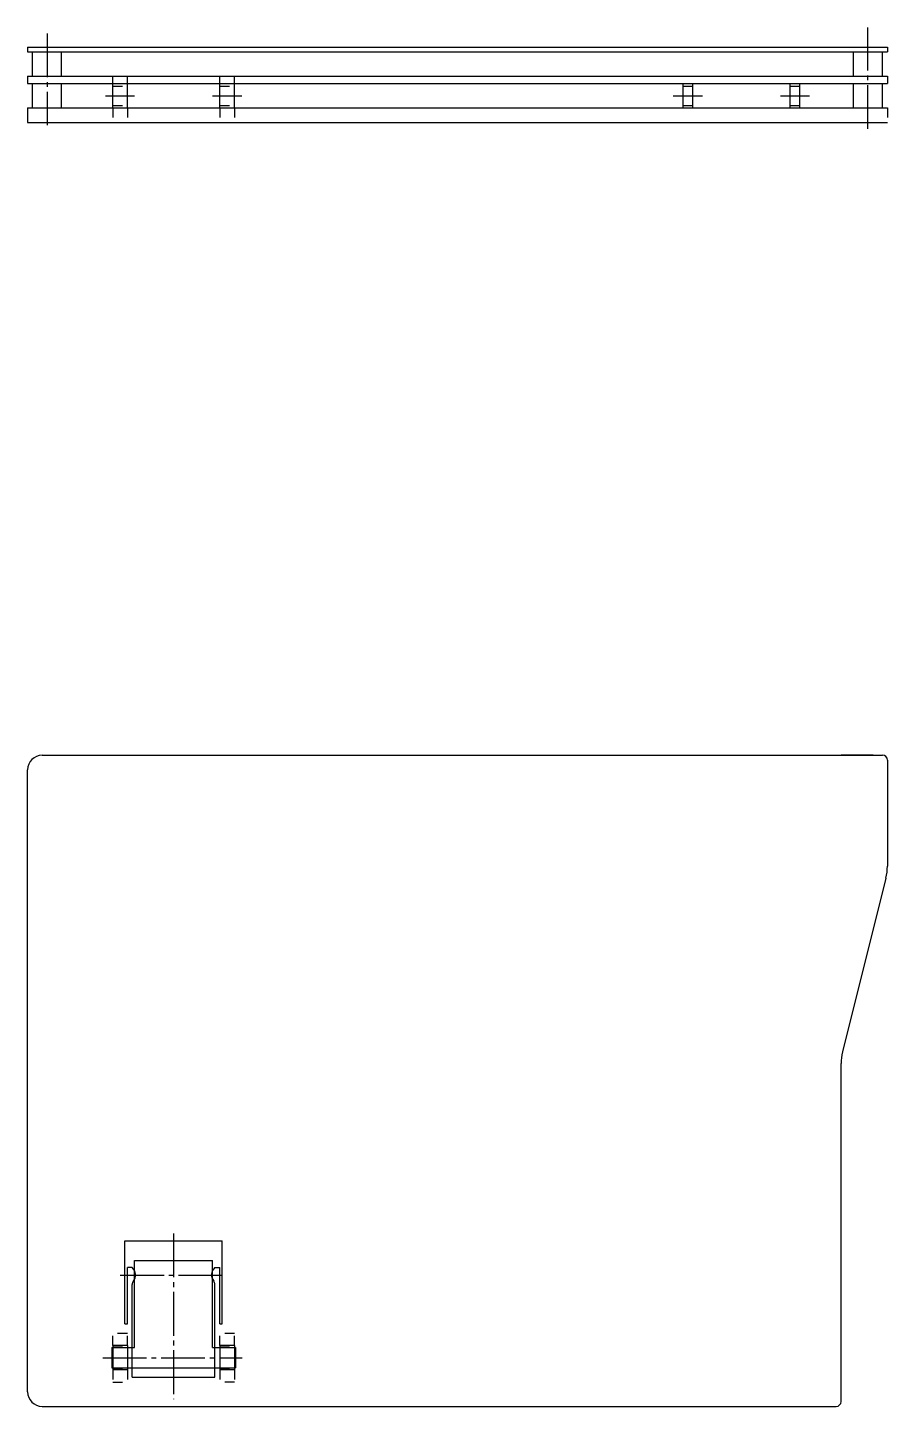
# Model space of a CAD drawing. Units: millimetres on the paper. Extents: x -311 to 187, y -497 to 350.
# Drawn here: x -256.7 to -80, y -497.1 to -213.7 of the extents above; entities that cross this region are included whole.
import ezdxf

# ---------------------------------------------------------------- set-up
doc = ezdxf.new("R2010")
doc.units = ezdxf.units.MM
doc.linetypes.add('CHAIN2', pattern=[12, 9, -1, 1, -1])
doc.linetypes.add('DASHED2', pattern=[3, 2, -1])
doc.layers.add('0-3', color=7, linetype='Continuous')

msp = doc.modelspace()

# ---------------------------------------------------------------- linework, layer by layer
at = {"layer": '0-3', "linetype": 'CHAIN2'}
for p, q in [((-252.729, -214.939), (-252.729, -233.781)), ((-84.041, -234.57), (-84.041, -213.736)), ((-240.729, -227.746), (-234.729, -227.746)), ((-218.729, -227.746), (-212.729, -227.746)), ((-124.041, -227.746), (-118.041, -227.746)), ((-102.041, -227.746), (-96.041, -227.746)), ((-226.729, -461.553), (-226.729, -495.582)), ((-237.685, -470.087), (-215.954, -470.087)), ((-241.295, -487.087), (-212.61, -487.087))]:
    msp.add_line(p, q, dxfattribs=at)
at = {"layer": '0-3'}
for p, q in [((-256.729, -217.746), (-80.041, -217.746)), ((-80.041, -217.746), (-80.041, -218.746)), ((-255.729, -223.746), (-255.729, -218.746)), ((-249.729, -223.746), (-249.729, -218.746)), ((-87.041, -223.746), (-87.041, -218.746)), ((-81.041, -223.746), (-81.041, -218.746)), ((-256.729, -223.746), (-256.729, -225.246)), ((-256.729, -223.746), (-80.041, -223.746)), ((-80.041, -223.746), (-80.041, -225.246)), ((-256.729, -225.246), (-80.041, -225.246)), ((-255.729, -230.246), (-255.729, -225.246)), ((-249.729, -230.246), (-249.729, -225.246)), ((-239.229, -230.246), (-239.229, -225.246)), ((-236.229, -230.246), (-236.229, -225.246)), ((-217.229, -230.246), (-217.229, -225.246)), ((-214.229, -230.246), (-214.229, -225.246)), ((-122.041, -230.246), (-122.041, -225.246)), ((-120.041, -230.246), (-120.041, -225.246)), ((-100.041, -230.246), (-100.041, -225.246)), ((-98.041, -230.246), (-98.041, -225.246)), ((-87.041, -230.246), (-87.041, -225.246)), ((-81.041, -230.246), (-81.041, -225.246)), ((-256.729, -230.246), (-80.041, -230.246)), ((-80.041, -230.246), (-80.041, -232.246)), ((-253.729, -363.262), (-81.041, -363.262)), ((-82.945, -363.262), (-89.566, -363.262)), ((-80.041, -364.262), (-80.041, -386.081)), ((-256.729, -494.087), (-256.729, -366.262)), ((-80.34, -388.506), (-89.268, -424.217)), ((-89.567, -496.087), (-89.567, -426.643)), ((-236.729, -463.087), (-216.729, -463.087)), ((-236.729, -480.087), (-236.729, -463.087)), ((-235.229, -468.567), (-236.229, -468.567)), ((-218.229, -468.567), (-217.229, -468.567)), ((-217.229, -480.087), (-217.229, -468.567)), ((-235.229, -491.087), (-235.229, -472.013)), ((-218.229, -491.087), (-218.229, -472.013)), ((-236.229, -484.587), (-236.229, -489.587)), ((-214.229, -484.587), (-214.229, -489.587)), ((-236.229, -489.587), (-239.229, -489.587)), ((-214.229, -489.587), (-217.229, -489.587)), ((-235.229, -491.087), (-218.229, -491.087)), ((-253.729, -497.087), (-90.567, -497.087))]:
    msp.add_line(p, q, dxfattribs=at)
at = {"layer": '0-3', "linetype": 'DASHED2'}
for p, q in [((-239.229, -225.246), (-239.229, -223.746)), ((-236.229, -225.246), (-236.229, -223.746)), ((-217.229, -225.246), (-217.229, -223.746)), ((-214.229, -225.246), (-214.229, -223.746)), ((-239.229, -225.746), (-236.229, -225.746)), ((-217.229, -225.746), (-214.229, -225.746)), ((-122.041, -225.746), (-120.041, -225.746)), ((-100.041, -225.746), (-98.041, -225.746)), ((-239.229, -229.746), (-236.229, -229.746)), ((-239.229, -230.246), (-239.229, -233.246)), ((-236.229, -230.246), (-236.229, -233.246)), ((-217.229, -229.746), (-214.229, -229.746)), ((-217.229, -230.246), (-217.229, -233.246)), ((-214.229, -230.246), (-214.229, -233.246)), ((-122.041, -229.746), (-120.041, -229.746)), ((-100.041, -229.746), (-98.041, -229.746)), ((-239.229, -484.587), (-239.229, -482.087)), ((-236.229, -482.087), (-239.229, -482.087)), ((-236.229, -484.587), (-236.229, -482.087)), ((-217.229, -484.587), (-217.229, -482.087)), ((-214.229, -482.087), (-217.229, -482.087)), ((-214.229, -484.587), (-214.229, -482.087)), ((-239.229, -484.837), (-236.229, -484.837)), ((-217.229, -484.837), (-214.229, -484.837)), ((-239.229, -489.337), (-236.229, -489.337)), ((-239.229, -489.587), (-239.229, -492.087)), ((-236.229, -489.587), (-236.229, -492.087)), ((-217.229, -489.337), (-214.229, -489.337)), ((-217.229, -489.587), (-217.229, -492.087)), ((-214.229, -489.587), (-214.229, -492.087)), ((-239.229, -492.087), (-236.229, -492.087)), ((-214.229, -492.087), (-217.229, -492.087))]:
    msp.add_line(p, q, dxfattribs=at)
at = {"layer": '0-3', "color": 4}
for p, q in [((-218.729, -484.987), (-218.729, -467.087)), ((-239.429, -484.987), (-239.429, -489.187)), ((-239.429, -489.187), (-214.029, -489.187))]:
    msp.add_line(p, q, dxfattribs=at)
at = {"layer": '0-3'}
for points in [[(-256.729, -217.746), (-256.729, -218.746), (-80.041, -218.746)], [(-256.729, -230.246), (-256.729, -233.246), (-80.041, -233.246)], [(-217.229, -480.087), (-216.729, -480.087), (-216.729, -463.087)], [(-236.729, -480.087), (-236.229, -480.087), (-236.229, -468.567)], [(-236.229, -484.587), (-239.229, -484.587), (-239.229, -489.587)], [(-214.229, -484.587), (-217.229, -484.587), (-217.229, -489.587)]]:
    msp.add_lwpolyline(points, dxfattribs=at)
at = {"layer": '0-3', "color": 4}
for points in [[(-239.429, -484.987), (-234.729, -484.987), (-234.729, -467.087), (-218.729, -467.087)], [(-218.729, -484.987), (-214.029, -484.987), (-214.029, -489.187)]]:
    msp.add_lwpolyline(points, dxfattribs=at)
at = {"layer": '0-3'}
for centre, radius, start, end in [((-253.729, -366.262), 3, 90, 180), ((-81.041, -364.262), 1, 0, 90), ((-90.041, -386.081), 10, 345.96286, 0), ((-79.567, -426.643), 10, 165.96286, 180), ((-236.529, -470.087), 2, 320.05549, 49.4584), ((-216.929, -470.087), 2, 130.5416, 219.94451), ((-234.229, -472.013), 1, 140.05549, 180), ((-219.229, -472.013), 1, 0, 39.94451), ((-253.729, -494.087), 3, 180, 270), ((-90.567, -496.087), 1, 270, 0)]:
    msp.add_arc(centre, radius, start, end, dxfattribs=at)

doc.saveas('drawing.dxf')
